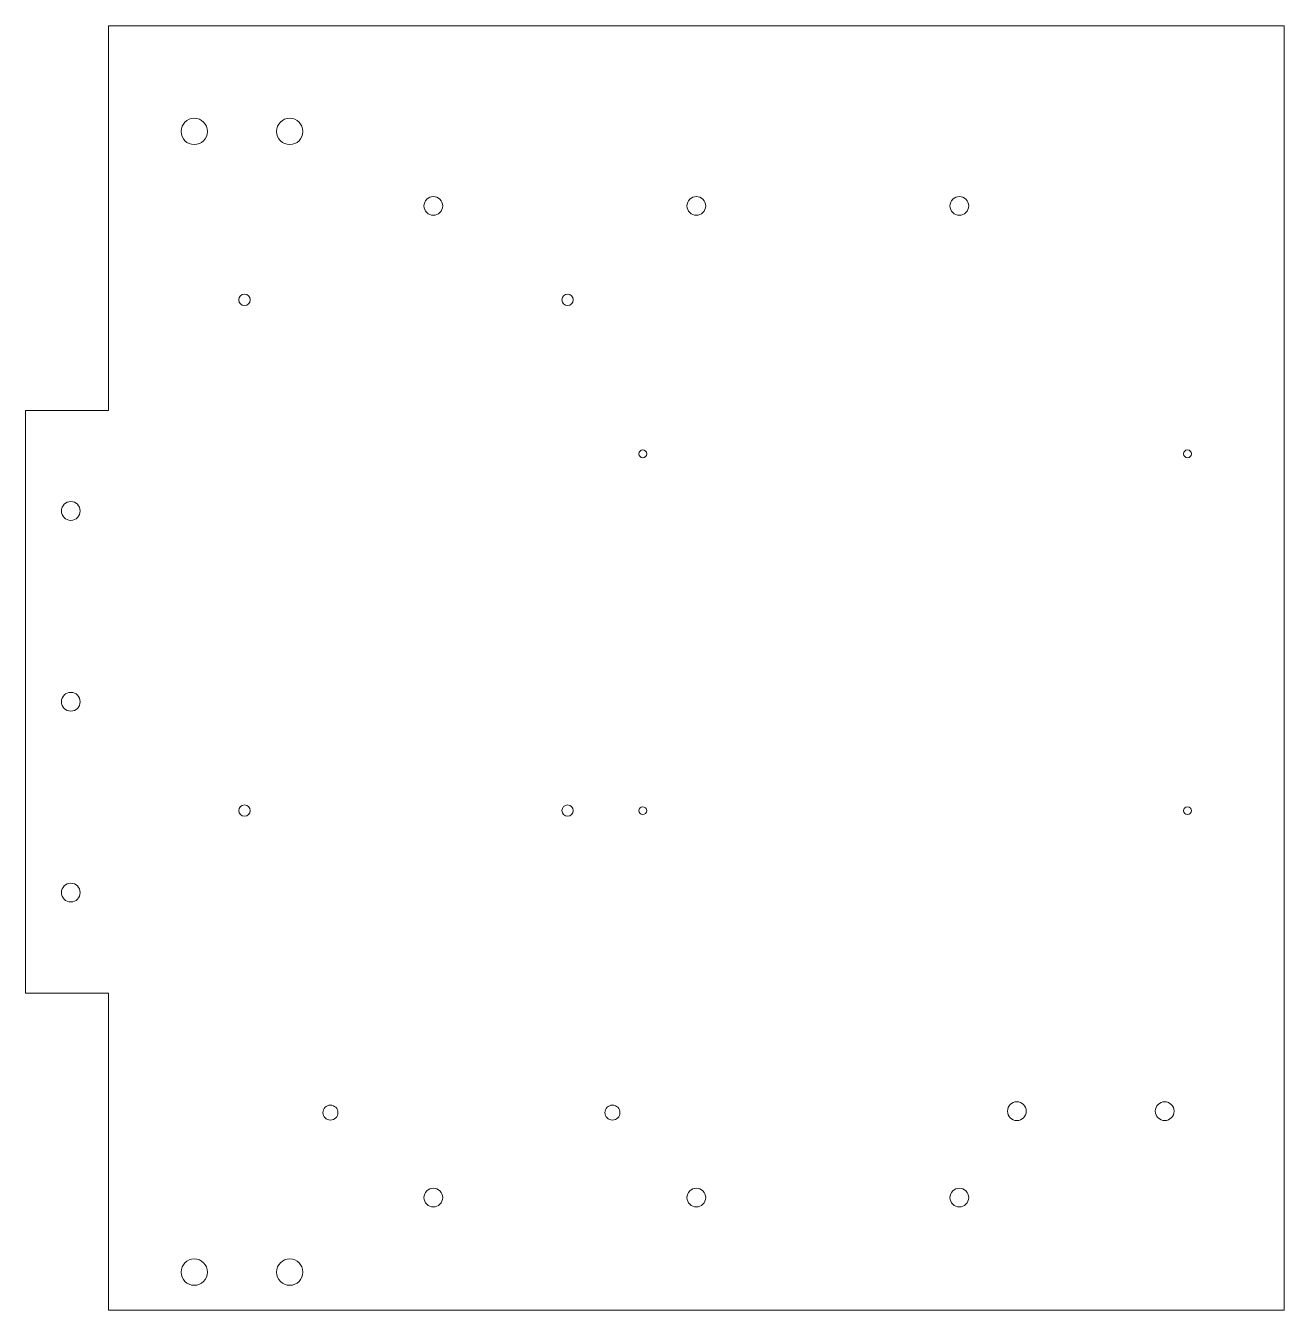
# Model space of a CAD drawing. Header units: inches. Extents: x -7 to 6.2, y -6.7 to 6.7.
import ezdxf

# ---------------------------------------------------------------- set-up
doc = ezdxf.new("R2010")
doc.units = ezdxf.units.IN
doc.header["$MEASUREMENT"] = 0

msp = doc.modelspace()

# ---------------------------------------------------------------- linework, layer by layer
at = {"color": 1, "linetype": 'Continuous', "lineweight": 5}
for p, q in [((-6.161, 6.732), (-6.161, 2.7)), ((6.161, 6.732), (-6.161, 6.732)), ((6.161, -6.732), (6.161, 6.732)), ((-7.028, 2.7), (-7.028, -3.408)), ((-6.161, 2.7), (-7.028, 2.7)), ((-7.028, -3.408), (-6.161, -3.408)), ((-6.161, -3.408), (-6.161, -6.732)), ((-6.161, -6.732), (6.161, -6.732))]:
    msp.add_line(p, q, dxfattribs=at)
for centre, radius in [((-5.261, 5.624), 0.138), ((-4.261, 5.624), 0.138), ((-2.756, 4.843), 0.0984), ((0, 4.843), 0.0984), ((2.756, 4.843), 0.0984), ((-4.735, 3.859), 0.0591), ((-1.349, 3.859), 0.0591), ((-0.561, 2.245), 0.0413), ((5.147, 2.245), 0.0413), ((-6.555, 1.646), 0.0984), ((-6.555, -0.354), 0.0984), ((-4.735, -1.495), 0.0591), ((-1.349, -1.495), 0.0591), ((-0.561, -1.495), 0.0413), ((5.147, -1.495), 0.0413), ((-6.555, -2.354), 0.0984), ((3.359, -4.645), 0.0984), ((4.908, -4.645), 0.0984), ((-3.834, -4.66), 0.0787), ((-0.879, -4.66), 0.0787), ((-2.756, -5.551), 0.0984), ((0, -5.551), 0.0984), ((2.756, -5.551), 0.0984), ((-5.261, -6.332), 0.138), ((-4.261, -6.332), 0.138)]:
    msp.add_circle(centre, radius, dxfattribs=at)

doc.saveas('drawing.dxf')
